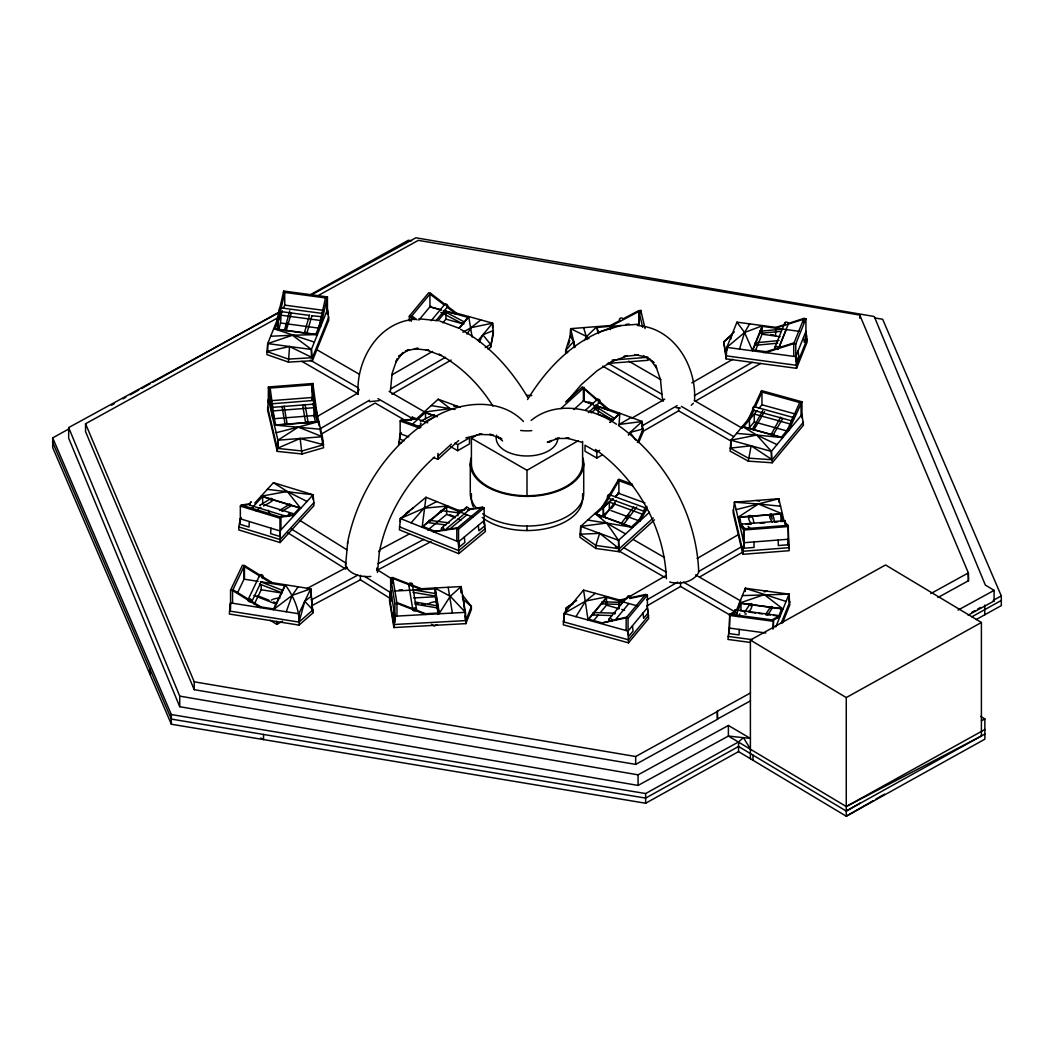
<?xml version="1.0" encoding="UTF-8"?>
<svg xmlns="http://www.w3.org/2000/svg" width="1054" height="1054" viewBox="0 0 1054 1054"><rect width="100%" height="100%" fill="white"/><g stroke="black" fill="none" stroke-linecap="round" stroke-linejoin="round"><path stroke-width="1.5" d="M750.395 758.722L750.395 640.068L885.544 564.97L981.406 622.479L981.406 735.969L846.257 806.534L728.393 736.061L638.065 785.428L179.733 706.707L68.668 438.174L68.668 427.581L280.483 311.813M750.395 749.025L743.465 737.681L738.551 741.924L738.551 751.607L846.257 816.218L984.871 739.183L984.871 718.907L980.642 716.377M694.52 400.797C696.826 366.449 674.323 327.913 637.314 325.502M263.5 505.973C264.567 505.209 277.215 499.846 271.062 498.41L259.627 505.433L260.457 505.34M277.913 448.069L277.913 440.203L268.427 399.69L268.362 402.839L268.427 386.976L312.867 383.511L317.017 413.893L315.541 414.011L313.091 403.524M739.223 629.422L739.065 634.93L729.144 633.586L729.763 614.205L734.994 611.412M760.435 332.484L760.092 333.301L759.96 331.246L782.187 329.151M735.284 610.991L735.178 609.805L734.585 613.415M776.706 618.316L777.338 615.444L777.338 618.066M433.075 415.777L434.327 414.736L435.104 416.541L426 421.244M249.337 521.559L249.021 527.04L240.009 524.286L240.338 518.805L241.3 517.751M270.957 528.173L270.628 533.64L279.639 536.394L279.969 530.926L313.104 494.8L273.46 482.679L254.791 503.048L256.096 503.456M566.565 350.587L565.655 353.433L565.655 350.402L570.174 336.147L570.675 328.65L610.226 325.567L620.226 320.337M638.684 442.482L643.124 431.956L642.163 421.495L619.08 424.459L619.831 413.273L609.699 422.456M785.19 324.395L775.836 327.386L736.957 322.168L726.799 347.385L726.153 358.874L796.547 368.32L807.127 342.063L805.928 331.417L795.77 356.647L796.547 368.32M315.607 407.898L322.353 436.725L323.552 447.766L301.971 453.984L277.268 451.375L277.913 440.203L298.335 427.068L318.809 421.574L274.356 425.052L320.614 429.268M288.427 362.115L266.939 354.618L266.939 351.588L289.56 346.516L288.427 362.115L312.432 360.731L328.808 320.073L327.438 309.639L311.404 349.454L311.404 357.319M370.824 576.459C361.68 577.249 349.546 574.72 345.554 565.497L345.752 563.376M347.583 543.574L347.741 541.73C357.754 492.771 387.108 447.568 429.176 420.243L430.981 419.136C457.989 401.745 499.306 396.383 523.456 421.495M435.618 595.128L435.789 596.142L436.158 593.718L413.445 589.871M345.554 565.497L347.741 541.73M377.464 572.441L379.506 550.254L379.335 552.098C386.66 515.432 406.673 481.823 434.538 457.014M742.517 527.487L742.135 523.983L742.372 527.54M785.507 524.128L785.164 520.61L742.24 524.075M278.533 316.727L267.716 343.591L266.939 351.588L288.427 359.098L312.432 357.701L328.808 317.056M289.784 310.746L284.396 330.469M286.174 330.692L284.33 329.797M358.096 394.539C355.791 360.204 378.294 321.654 415.302 319.257M390.362 391.337L392.141 373.274L397.16 358.808L395.948 361.957L403.01 352.339M309.573 314.909L304.461 332.629L305.12 333.591M306.569 333.657L306.187 332.379L304.461 332.629M604.548 504.8L580.714 526.394L579.911 537.276L595.853 548.462L619.304 551.756L654.494 519.859M750.237 416.923L730.923 440.203L730.106 451.138L748.274 461.138L772.226 462.785L803.464 425.157L801.962 414.525L771.37 451.389L771.37 459.267M627.196 598.395L619.554 600.029L583.56 590.069L564.18 613.415L563.323 624.811L628.5 642.848L648.684 618.527L647.419 607.723L647.419 595.023L645.535 594.496L630.252 597.75M462.943 323.921L464.05 321.733L462.943 323.921L440.822 312.366M751.423 523.93C743.913 514.247 753.228 511.414 753.794 523.153M751.067 516.038L750.975 516.921M277.268 451.375L267.584 410.019L268.427 399.69M458.753 553.653L458.53 541.848L484.129 520.584L485.407 531.506L458.753 553.653L399.4 529.833L400.388 518.528L425.987 497.264L458.753 510.413L465.064 509.556M229.877 607.921L230.549 602.914L298.822 613.757L310.719 588.791L269.152 582.19M462.442 595.023L471.362 606.445L471.362 609.476L465.855 623.625L393.893 627.552L394.894 616.195L390.678 590.411L389.98 595.563L390.942 601.426L391.627 596.274M393.932 610.332L393.234 615.483L394.196 621.346L394.894 616.195L465.381 612.348L465.855 623.625M744.914 591.268L745.336 588.264L789.024 594.14L789.802 604.891L782.516 622.954M322.155 315.554L322.155 313.407L279.824 307.715L279.402 308.756L279.402 311.378L308.651 315.304M253.948 595.457L276.043 604.074L276.635 602.743M260.338 581.689L282.446 590.306L281.537 592.598L259.429 583.982M282.446 590.306L282.235 591.017M299.02 625.114C300.126 610.477 293.592 596.38 285.186 584.733L273.289 609.699L292.169 595.378L310.719 588.791L312.867 613.02L299.02 625.114L229.337 614.034L230.549 602.914M785.138 522.507L788.036 525.34L789.156 550.702L742.872 554.312L733.189 512.955L734.388 502.205L778.827 498.74L784.176 521.572M393.893 627.552L389.493 600.701L390.678 590.411M750.316 642.439L727.932 639.435L729.302 628.079L765.889 632.993M238.81 526.921L240.338 518.805L279.969 530.926L280.087 542.56L238.81 529.938L238.81 526.921L280.087 539.529L313.908 502.653L313.104 494.8L267.36 489.346M425.987 497.264L422.127 527.25L428.306 522.125L429.149 520.294L449.215 522.903M735.178 611.939L734.994 612.796M398.596 444.762L400.151 433.708L401.271 432.693M487.91 348.993L490.571 347.372L493.417 333.538L492.561 323.143L456.566 313.183L430.585 293.289L428.701 292.775L409.321 316.121L409.321 320.89M564.272 617.183L563.323 621.794L628.5 639.818L648.684 615.496M564.904 614.1L566.169 607.96L576.63 600.516M749.895 604.877C754.084 599.555 751.502 611.9 748.142 611.399M772.516 607.618L767.589 615.207M593.863 614.047L592.954 614.838L593.138 612.558L615.352 613.151M614.732 614.1L615.035 613.336M327.438 314.355L327.438 296.925L283.75 291.062L276.754 321.141L278.203 321.338C276.807 340.613 282.077 319.652 280.693 315.146L321.391 320.6M325.528 297.9L319.006 326.806L320.442 327.003L327.438 296.925M803.464 422.127L772.226 459.768L748.274 458.121L730.106 448.108L751.146 445.802L748.274 461.138M287.096 424.222L286.121 423.471L285.081 424.393L282.05 406.396M305.95 423.141C304.408 421.231 309.85 421.521 307.439 423.141M279.824 310.337L279.402 311.378M271.392 403.84L314.303 400.388L314.685 403.287L314.553 404.064L271.576 407.424L271.273 403.761L271.326 406.357M730.659 339.296L731.884 334.777L723.742 341.983L726.153 358.874M229.337 611.004L299.02 622.084L304.764 601.281L311.417 596.09M437.739 606.603L438.095 605.945L437.779 608L414.999 604.153M285.252 330.245L287.386 322.867M286.253 330.548L291.365 312.827M306.846 333.341L311.958 315.62M739.513 349.085L744.598 332.511L749.671 323.868M653.282 517.936L619.304 548.739L595.853 545.445L579.911 534.246L599.634 533.35L595.853 545.445L595.853 548.462M568.369 344.882L569.727 340.6M286.24 611.768L292.169 595.378L298.137 586.801M604.087 516.552L605.786 517.791L604.087 516.552L616.287 500.439M633.797 506.816L621.596 522.929L622.506 524.365M623.467 524.523L622.967 523.153L621.596 522.929M389.493 597.671L393.893 624.521L465.855 620.595L471.362 606.445L463.273 599.449L462.363 596.604M602.769 603.349L601.953 603.599L602.216 601.834L622.822 602.401M282.419 310.851L274.962 329.098L315.765 334.566L320.772 322.129M283.434 308.071L284.725 305.133L284.725 292.419L278.203 321.338L278.098 329.191M798.919 331.285L762.068 326.345L752.582 349.902L767.246 351.865M755.336 344.065L752.596 350.85L744.598 332.511L736.957 322.168M755.613 343.367L762.753 325.62L744.598 332.511L726.799 347.385L726.799 350.534M755.547 350.415L762.068 334.21L762.068 326.345M775.533 336.028L775.836 327.386M774.914 347.346L784.743 322.959M778.55 348.742L786.231 329.652M805.928 337.715L805.928 318.703L803.899 318.44L793.741 343.657L793.741 356.371M795.77 359.796L795.77 343.933L805.928 318.703M807.127 339.032L796.547 365.303L726.153 355.844L723.742 341.983L734.361 331.839M729.302 632.808L729.763 614.205L773.452 620.068L779.986 616.577L778.537 616.379L772.015 619.871M736.298 610.714L745.336 588.264L786.06 601.465M735.955 615.325L737.141 612.387M735.969 615.589L740.975 603.151L781.778 608.632L778.642 616.406M738.722 616.603L739.855 613.81M772.99 629.185L773.452 620.068L773.452 628.013M775.823 626.893L789.024 594.14L742.372 595.602M781.304 622.94L789.802 601.86M358.07 391.917L359.151 389.269M637.42 442.456L643.124 428.925L630.108 432.417L628.382 435.157M801.962 417.674L801.962 401.811L761.515 390.626L748.169 419.426L749.499 419.795L754.084 409.584M755.402 406.66L761.95 392.075L761.95 404.789L758.735 408.517M801.962 401.811L788.616 430.612L787.272 430.243L799.722 402.523M762.846 410.533L752.279 429.492M753.623 430.085L753.623 429.07L752.161 428.807M764.558 411.613L753.926 429.927M780.632 417.147L771.027 434.735M230.549 609.212L230.549 590.2L242.46 565.234L244.462 565.55L272.235 582.678L271.84 583.508L262.117 577.513M237.809 592.229L244.462 578.264L244.462 565.55L232.565 590.517L232.565 603.231M248.085 599.634L259.6 575.497M251.498 602.229L260.496 583.336M254.264 604.285L261.194 589.753L261.194 585.023M232.947 589.7L260.733 606.827L260.338 607.644L232.565 590.517L230.549 590.2M479.425 341.97L482.864 334.816L493.417 330.521L490.571 347.372M613.797 419.057L614.008 418.109L593.389 405.065M404.71 516.091L406.04 513.417L413.181 507.896M321.852 316.727L311.905 315.739M572.362 604.614L573.877 601.742M772.516 607.618C771.278 604.232 769.222 609.713 772.332 608.092M584.311 340.613L586.604 336.503L596.92 326.608L598.501 333.38L598.211 332.392L620.911 325.502M632.374 484.221L618.764 479.201L602.163 506.961L603.415 507.422L612.914 498.805M646.892 506.342L638.737 520.412L639.989 520.874L647.327 508.212M753.043 429.373L755.481 425.17M782.727 418.491L772.977 435.262L772.358 434.05L770.882 433.932M429.597 522.178L428.306 522.125M467.054 334.158L471.072 327.662L480.795 319.889M575.945 616.669L585.668 601.03L595.326 593.323M527.553 399.558C547.131 367.411 575.8 338.084 612.809 327.346M744.532 612.308L750.079 604.008M765.889 613.981L770.632 606.867M611.504 508.502L615.259 503.535M626.353 518.713L629.172 514.998M623.599 524.405L636.735 507.053M430.585 293.289L411.205 316.648L411.205 321.404M418.86 320.126L430.585 306.003M431.165 320.719L444.696 304.408M436.145 320.535L447.594 306.727M437.911 320.943L445.934 311.273L468.332 317.465L459.281 328.374M442.93 322.761L445.934 319.138L445.934 311.273M443.694 310.574L455.921 313.96L456.566 313.183M458.938 328.268L468.674 316.543L472.126 337.082M478.015 340.666L492.561 323.143L492.561 327.873M757.141 410.586L743.426 426.962L781.212 437.41L790.013 426.791M637.604 605.971L606.498 597.289L588.409 619.106L602.928 623.125M593.283 613.744L588.066 620.029L583.56 590.069M593.81 613.099L602.321 602.835M749.407 427.634L754.269 421.929L754.269 414.051L790.368 424.037M593.428 620.911L598.461 614.851M600.464 612.427L606.498 605.154L606.498 597.289M619.554 600.029L618.922 608.672L606.498 605.154M609.146 618.935L627.881 596.366M618.922 608.672L618.962 600.74L625.035 599.502M614.811 620.463L628.856 603.547M645.535 594.496L626.155 617.855L600.174 623.375L626.801 617.077M628.039 634.231L628.039 618.369L647.419 595.023M787.272 430.243L790.395 426.488M566.933 401.35L581.479 384.46L597.262 370.613L613.56 360.468M411.1 522.824L423.932 508.226L436.699 501.559M570.174 336.147L573.679 341.483L565.655 350.402L567.619 352.668M240.338 521.954L240.338 506.104L241.3 505.037L250.285 503.707M254.027 505.709L250.905 509.108L262.657 496.434L299.679 507.751L293.21 514.8L279.639 516.75M256.32 511.216L259.495 507.751M279.969 534.075L279.969 518.212L280.944 517.158L294.422 515.169L293.117 514.774M280.087 542.56L313.908 505.683L313.908 502.653M752.095 605.47L751.001 605.892M322.155 313.407L321.654 317.043M691.24 405.289L693.387 403.221M400.151 436.857L400.151 420.994L401.271 419.979L417.99 419.123M416.752 418.662L438.187 399.229L460.018 407.252M412.048 424.525L425.513 412.43L437.291 416.765M418.24 426.896L420.665 424.696M433.378 457.555L437.99 459.254L437.99 456.224L451.349 444.129M437.99 459.254L458.622 440.559M565.576 402.101L582.44 386.818L608.501 409.11L607.697 409.835L595.55 405.368M560.899 408.583L584.206 387.464L584.206 400.177L573.89 409.519M585.602 410.085L597.249 399.532M588.316 412.601L599.963 402.035M591.268 412.891L598.356 406.462L598.356 414.341L613.309 419.835M610.292 422.325L619.291 414.169L595.352 405.368M605.457 407.99L642.163 421.495L630.108 432.417L635.588 439.953M612.848 498.753L595.892 514.115L631.227 527.105L639.791 519.345M615.233 496.592L618.803 493.351M615.312 496.645L618.896 493.391L618.896 480.677L603.415 507.422L603.415 515.287L603.323 507.382M601.202 517.171L609.331 509.925L609.331 502.06L643.032 514.457M615.523 547.066L618.553 548.172L618.553 540.307L649.514 512.244M465.381 620.213L465.381 612.348L461.165 586.564L450.282 596.261L439.017 613.784L437.897 606.972M299.02 622.084L312.867 609.989L304.764 601.281M531.137 420.454C555.55 400.256 592.19 407.687 616.471 424.209M549.424 442.403L551.69 440.44M271.062 498.41L270.628 499.109L261.076 496.197L287.228 491.48L306.991 501.454M289.679 504.234C288.322 507.778 293.486 504.537 289.679 504.234L279.508 510.479M472.798 517.092L446.632 506.513L422.72 526.368L435.948 531.677M429.768 521.243L447.726 505.986L423.932 508.226L400.388 518.528L400.388 521.677M427.753 530.057L446.632 514.378L446.632 506.513M457.91 515.841L457.91 511.111L458.753 510.413M441.771 527.83L466.514 507.264M446.395 528.779L468.674 510.268M449.386 529.345L466.962 514.747M484.129 523.733L484.129 507.883L482.416 507.198L456.817 528.462L433.168 531.677L457.66 527.751M458.53 544.997L458.53 529.148L484.129 507.883M485.407 528.476L458.753 550.623L399.4 526.802M401.6 354.091L398.544 356.41L408.939 349.559L405.382 351.048L417.977 348.268L414.393 348.755L428.741 350.231L425.632 349.717L441.244 355.541L439.057 354.223C461.244 366.291 479.636 384.684 492.916 406.067M779.011 340.574L755.204 342.827L754.901 343.828L755.454 345.29L777.681 343.196M755.454 345.29L755.731 343.973M760.184 333.327L780.816 331.378M281.905 511.467L290.799 505.999M485.235 347.57L490.571 344.355L482.864 334.816M572.836 603.916L566.169 607.96L566.169 610.977M619.08 424.459L631.162 417.45M316.319 417.028L358.347 392.76M391.693 375.013L432.575 351.404M320.113 428.754L369.493 400.243M390.533 389.005L445.526 357.253M321.523 433.984L375.132 403.036L405.026 420.296M391.943 394.236L451.165 360.046M454.854 443.009L457.699 444.656L469.491 437.845L469.491 443.892L457.699 450.704L450.585 446.593M582.598 441.389L582.598 463.641A55.599 32.107 0 0 1 527 495.736A55.599 32.107 0 0 1 471.401 463.641L471.401 438.214L477.106 434.92M471.401 438.214L527 470.308L578.33 440.677M691.832 382.918L732.767 359.282M632.005 418.069L664.745 399.163M602.453 454.801L596.814 458.055L585.023 451.244L585.023 445.196L596.814 452.008L599.634 450.374M641.939 425.948L677.195 405.606M694.362 395.685L752.174 362.312M641.939 432.008L678.605 410.836L730.765 440.954M695.772 400.928L760.632 363.472M564.18 621.293L564.18 613.415L585.668 601.03L607.447 596.669L602.783 602.295L602.348 601.794M622.492 600.648L666.207 575.418M697.129 558.475L738.037 534.852M646.721 599.976L677.735 582.072M698.394 571.663L741.832 546.578M646.721 606.037L680.555 586.498L729.908 614.996M699.79 576.907L743.228 551.835M52.7 442.443L171.341 719.091L645.641 798.102L738.551 746.469L846.257 811.066L860.367 802.924M873.186 800.671L846.257 816.218L846.257 697.577L750.395 640.068M876.019 799.037L884.53 794.123M462.904 332.247L471.072 327.662L492.561 323.143M746.351 613.981L744.875 613.955M738.551 751.607L645.641 803.24L171.341 724.23L52.7 447.581L52.7 437.897L68.47 429.136M111.5 405.223L114.372 403.629M122.975 398.847L125.834 397.253M130.143 394.868L138.746 390.085M141.618 388.491L150.221 383.709M153.093 382.115L279.297 311.984M309.402 295.239L408.359 240.259L411.613 240.799M52.7 437.897L171.341 714.546L645.641 793.557L738.551 741.924M971.841 612.282L974.713 610.688M977.572 609.093L980.444 607.499M874.543 317.913L882.659 319.257L1001.3 595.918L993.184 600.424L994.093 600.978L968.139 615.167M971.828 616.827L1001.3 600.451M976.136 619.581L1001.3 605.602L1001.3 595.918M846.257 697.577L981.406 622.479M981.406 720.844L984.871 718.907M846.257 806.534L984.871 729.5M846.257 811.066L984.871 734.045M750.514 692.939L717.352 711.213L717.603 719.236L635.681 764.387L194.226 689.685L85.545 431.613L85.545 423.748L277.044 318.216M317.149 296.121L418.319 240.365L859.774 315.067L968.455 573.139L968.455 581.004L968.204 572.981L930.722 593.639M85.545 423.748L194.226 681.819L635.681 756.522L717.603 711.371M717.352 711.213L717.352 719.078L750.514 700.818M937.928 597.539L968.204 580.859M310.746 295.278L415.935 237.782L874.267 316.516L985.332 585.049L994.093 590.385L994.093 600.978M68.668 427.581L179.733 696.114L638.065 774.835L728.393 725.468L750.395 738.432L728.393 736.061L728.393 725.468M958.046 610.095L994.093 590.385M306.74 588.646L347.082 567.157M380.678 549.266L409.492 533.917M378.162 563.706L423.932 539.319M311.391 599.858L357.53 575.286M376.739 570.517L431.086 541.572M270.219 620.253L276.78 624.35L282.551 621.28M311.391 605.918L360.415 579.792L391.1 598.988M437.107 624.561L434.327 626.036L431.534 624.297M731.212 614.403L735.125 612.308M623.072 318.835L638.777 310.627L640.832 310.456L645.074 328.571M420.388 421.244L433.523 414.789M614.008 418.109L612.914 420.151M406.04 513.417L408.899 512.165M267.584 407.002L277.268 448.358L300.14 438.464L323.552 444.748L322.063 438.385M272.393 500.505L270.838 500.018M260.957 507.527L259.851 507.488M753.057 410.046L752.569 408.412L753.663 406.541L792.937 417.397L793.069 419.07L791.976 420.941L752.688 410.085M550.873 440.809L547.303 442.311L559.173 438.003M314.303 400.388L314.197 401.6M785.164 520.61L785.164 523.232M611.373 361.786L626.985 355.975L623.876 356.476L638.223 355L635.839 354.684M267.716 351.456L267.716 343.591L292.459 335.238L317.399 334.566L273.711 328.69L314.369 342.115M788.313 323.407L803.899 318.44M775.507 328.216L803.57 319.27L803.57 322.445M794.084 342.827L766.021 351.772L765.678 352.603L793.741 343.657L795.77 343.933M323.552 444.748L301.971 450.967L277.268 448.358M379.176 400.678L369.453 401.64M779.09 501.77L778.827 498.74L736.127 509.662M276.161 432.733L298.335 427.068L322.353 436.725L322.353 444.604M465.881 437.884L481.836 433.984L478.7 434.432L493.088 434.854L489.543 434.288L501.875 438.859L498.437 437.278M629.62 598.527L644.903 595.273M730.923 448.069L730.923 440.203L756.732 435.052L782.806 437.608L742.359 426.422L756.732 435.052L777.009 444.604M764.124 591.808L767.18 591.202M459.61 512.969L441.073 510.558L440.361 512.099M242.618 505.433L250.101 504.339M468.226 509.122L482.416 507.198M457.91 511.111L464.221 510.255M467.37 509.833L481.573 507.896M580.714 534.259L580.714 526.394L606.603 523.048L632.782 527.408L594.943 513.496L606.603 523.048L625.562 533.956M402.523 420.441L411.811 419.65M626.089 324.329L629.264 324.079M610.226 325.567L610.424 326.411L638.974 311.47L638.974 324.184L596.722 327.412L598.119 333.407M612.255 360.073L648.065 357.28L648.065 360.31L607.367 363.485M271.761 400.639L313.157 397.411M272.551 414.09L272.551 410.941L313.96 407.714L313.96 415.579L315.436 421.903M270.167 388.056L274.027 417.252L272.564 417.358L268.427 386.976M274.145 418.688L313.96 415.579M277.913 440.203L322.353 436.725M739.46 521.73L739.46 517.013L780.961 513.772L782.819 521.677M748.643 516.513L737.932 517.356L758.406 503.996L780.579 506.197M751.12 516.328L782.384 513.878L758.406 503.996L734.388 502.205L743.874 542.718L743.966 548.225L754.071 547.434L753.966 541.927M745.837 524.378L750.632 524.009M760.211 523.258L765.006 522.889M774.585 522.138L777.773 521.888M745.059 528.7L741.199 524.918L739.724 525.037L743.874 530.004L788.313 526.526L788.313 545.537M390.678 593.56L390.678 577.697L392.747 577.579L421.429 588.725L421.56 589.581L392.878 578.435L392.878 583.205M399.11 589.95L402.299 589.779M418.24 588.909L461.165 586.564L461.402 592.308M394.473 591.057L435.328 588.896L439.268 612.967L425.513 613.718M413.695 597.947L435.328 596.762L438.227 614.416M390.678 577.697L394.894 603.481L396.963 603.362L425.645 614.508L425.5 613.665L396.818 602.506M270.68 336.252L292.459 335.238L311.404 349.454L312.432 360.731M453.826 406.251L457.107 406.185M555.524 438.504L569.371 438.411L566.143 437.884L581.492 442.153M765.757 614.798L766.521 615.009M602.308 603.889L621.214 604.443M593.257 614.983L612.163 615.549M749.921 517.58L748.696 516.803M736.562 433.405L756.732 435.052L771.37 451.389L772.226 462.785M676.181 407.648L680.423 408.069M418.886 318.769L436.699 320.6M428.886 522.758L445.868 524.971M770.645 334.553L773.847 334.988M762.068 334.21L780.105 336.7M726.799 347.385L795.77 356.647L796.442 361.851L798.761 356.107L798.076 350.903M283.289 292.235L326.977 298.098L326.977 310.811M284.62 305.12L323.789 310.377M280.693 323.011L318.137 328.031M267.716 343.591L311.404 349.454M749.868 604.574L739.341 603.165L764.269 594.614L783.017 609.028L752.306 604.904M735.178 609.805L777.338 615.444M742.609 611.241L745.876 611.676M749.13 612.111L755.665 612.993M758.92 613.428L762.187 613.863M767.088 614.522L770.355 614.969M773.61 615.404L780.144 616.274M729.302 615.378L772.99 621.241M727.932 636.405L752.306 639.673M587.724 520.044L606.603 523.048L618.553 540.307L619.304 551.756M244.041 579.147L258.072 581.386M261.036 581.795L285.133 585.681L274.027 609.001L257.611 606.393M261.194 589.753L281.945 593.046M257.69 606.34L260.733 606.827M431.178 405.579L454.999 409.466M412.997 592.308L435.71 596.156M415.368 602.097L438.095 605.945M415.184 603.125L418.425 603.678M421.679 604.232L424.92 604.772M759.96 331.246L760.408 332.208M634.64 354.526L647.235 357.306M421.099 423.524L420.322 423.102M792.937 417.397L791.804 420.902M756.601 500.466L759.657 501.243M760.619 391.706L801.066 402.905L801.066 415.605M440.638 309.731L429.94 306.78L429.94 294.066L444.235 305.001M429.887 306.833L441.56 310.06M761.858 404.762L794.914 413.906M445.934 319.138L463.852 324.092M409.321 316.121L415.092 319.625M754.269 421.929L787.233 431.046M730.923 440.203L771.37 451.389M621.755 609.449L624.6 610.24M628.039 618.369L626.155 617.855L626.155 630.569M564.18 613.415L628.039 631.082L647.419 607.723L648.039 613.02L643.638 618.329L643.006 613.033M669.685 581.966C679.619 584.97 693.44 582.151 698.67 572.506L698.644 570.385C696.101 513.245 664.771 458.398 618.369 425.355M272.841 499.794L300.706 508.318L287.228 491.48L273.46 482.679M264.198 504.774L295.054 514.194M249.996 505.261L286.793 516.513M241.3 505.037L280.944 517.158L280.944 529.872M240.338 506.104L279.969 518.212M588.751 401.851L593.31 403.524M592.519 404.249L583.402 400.889L583.402 388.188L596.762 400.085M583.349 400.955L592.348 404.262M617.644 480.216L632.716 485.762M434.143 415.869L423.958 412.127L450.137 408.623L438.187 399.229M412.47 417.213L427.713 422.825M617.644 492.929L644.943 502.969M609.107 494.55L645.68 508.002M401.271 419.979L420.954 427.226M412.167 424.525L419.835 427.344M400.151 420.994L419.821 428.227M607.697 497.975L644.271 511.427M610.872 510.492L639.976 521.19M408.754 436.87L400.151 433.708L399.769 439.162L404.077 440.743M398.596 441.745L401.627 442.851M580.714 526.394L618.553 540.307M439.808 321.101L458.437 328.031M257.281 595.642L269.06 600.24M273.487 601.966L276.425 603.112M449.834 514.708L454.314 516.5M446.632 514.378L455.144 517.791M457.91 518.99L460.927 520.189M458.53 529.148L456.817 528.462L456.817 541.163M400.388 518.528L458.53 541.848L459.096 547.197L464.919 542.362L464.34 537.026M289.56 346.516L312.432 357.701M570.675 336.516L570.675 328.65L586.604 336.503L588.936 338.756M443.378 310.904L464.076 321.813M628.685 361.14L660.911 379.743M694.362 400.573L742.306 428.253M608.342 363.314L661.952 394.262M681.424 406.409L733.584 436.54M602.704 366.107L663.361 401.126M316.964 349.783L359.256 374.196M389.124 391.442L425.776 412.615M695.6 574.904L740.778 600.991M633.204 539.49L664.521 557.566M377.978 398.636L412.14 418.359M310.311 360.165L358.32 387.885M301.839 361.338L358.32 393.932M623.902 547.737L666.207 572.151M683.374 582.072L735.547 612.19M618.263 550.531L664.797 577.394M260.799 738.024L263.526 739.592L263.526 734.44M259.35 575.8L244.067 566.38L244.067 579.094M460.611 329.349C489.319 344.632 511.282 369.756 527.751 397.384M300.034 520.505L346.819 549.766M376.581 569.344L391.732 578.817M290.799 528.607L345.831 563.047M364.605 576.367L391.1 592.941M288.045 532.942L345.831 569.094M594.1 406.989L596.854 408.728M593.428 408.043L612.677 420.203M643.678 355.817L654.073 362.655L651.016 360.336M751.146 445.802L772.226 459.768M446.83 306.991L455.921 313.96M411.837 315.871L417.041 319.849M595.431 449.439C636.774 478.832 664.442 527.83 666.405 578.712M599.634 533.35L619.304 548.739M497.857 436.896L502.56 440.941M599.199 402.259L607.697 409.835M784.637 523.574L786.574 525.459M465.381 612.348L450.282 596.261L434.801 588L437.805 606.366M753.821 406.58L754.058 407.371M649.607 358.597L656.655 368.202L655.456 365.053L660.476 379.532L662.255 397.582L663.335 400.23M774.374 521.598C773.478 510.176 765.296 512.6 772.371 522.244M769.644 515.129L770.935 515.722L771.633 514.471M376.752 568.053L377.648 570.333M770.645 514.8L772.279 519.069M440.374 512.099L441.191 512.521L441.573 511.111M583.6 327.636L587.144 339.559M598.488 333.486L598.198 332.379M448.174 587.276L452.39 613.046M788.313 526.526L788.036 525.34L743.584 528.805L743.584 541.519M788.036 542.902L789.156 547.672L742.872 551.282L733.189 509.925M739.46 517.013L741.331 524.997M642.716 327.451L638.777 310.627L638.974 324.184M570.675 328.65L575.01 347.188M317.965 420.889L319.085 425.658M319.823 428.833L321.325 435.197M312.379 400.52L311.681 384.815L315.541 414.011M311.576 397.529L312.248 400.441M312.933 403.353L317.28 421.916L275.779 425.157L272.551 410.941M305.054 404.393L308.097 422.404M302.617 404.802L305.647 422.812M284.106 406.027L287.136 424.051M412.338 584.035L416.488 609.344A1.858 1.502 -9.3 0 1 413.721 610.806A1.858 1.502 -9.3 0 1 413.721 608.184A1.858 1.502 -9.3 0 1 416.488 609.344M408.715 584.614L412.799 609.555M392.747 577.579L396.963 603.362L396.963 616.076M300.14 438.464L301.971 453.984M805.928 331.417L806.6 336.621L804.294 342.352L803.622 337.148M573.679 341.483L574.47 347.596M463.273 599.449L464.854 612.466M465.262 615.72L465.855 620.595M632.44 625.773L633.072 631.056L628.658 636.366L628.039 631.082L628.5 642.848M484.129 520.584L484.695 525.933L478.872 530.768L478.305 525.419M311.417 599.107L312.867 613.02M801.962 414.525L802.16 417.7M327.438 309.639L327.596 314.355M778.208 540.03L778.3 545.537L788.405 544.76L788.313 539.24L743.874 542.718L742.872 554.312M437.99 453.365L437.99 456.224M984.739 605.115L984.739 614.798M859.774 315.067L859.774 318.216M789.024 594.14L789.024 602.005M780.961 513.772L780.961 521.638M778.827 498.74L778.827 501.875M752.951 755.099L752.951 760.25M749.407 419.769L749.499 427.661M745.336 588.264L745.336 591.413M743.874 530.004L743.874 547.434M740.975 603.151L740.975 611.017M680.555 581.953L680.555 586.498M678.605 407.819L678.605 410.836M645.641 793.557L645.641 803.24M642.163 421.495L642.163 429.36M640.832 310.456L640.832 313.644M638.065 774.835L638.065 785.428M635.681 756.522L635.681 764.387M610.411 326.345L610.424 329.559M596.814 452.008L596.814 458.055M583.718 463.641L583.718 493.298A56.718 32.74 0 0 1 545.735 524.207A56.718 32.74 0 0 1 482.666 513.72M582.598 493.694L582.598 498.437A55.599 32.107 0 0 1 544.378 528.937A55.599 32.107 0 0 1 482.258 517.501M527 470.308L527 495.736M527 525.801L527 530.544M471.401 493.694L471.401 498.437A55.599 32.107 0 0 0 473.286 506.75M470.282 463.641L470.282 493.298A56.718 32.74 0 0 0 476.698 508.423M461.165 586.564L461.165 592.862M457.976 511.058L457.976 514.207M457.699 444.656L457.699 450.704M435.328 588.896L435.328 596.762M425.513 412.43L425.513 418.728M394.894 603.481L394.894 622.479M360.415 575.26L360.415 579.792M313.157 387.872L313.157 384.697L268.704 388.162L268.704 400.876M313.104 494.8L313.104 499.53M312.867 383.511L312.867 388.28M310.719 588.791L310.719 596.669M298.822 613.757L298.822 621.636M283.75 291.062L283.75 294.237M276.78 621.333L276.78 624.35M274.027 417.252L274.027 420.401M273.921 417.252L273.921 420.401M262.657 496.434L262.657 504.299M194.226 681.819L194.226 689.685M179.733 696.114L179.733 706.707M171.341 714.546L171.341 724.23M149.76 668.763L149.76 673.914M582.849 457.937A56.718 32.74 0 0 1 527 496.381A56.718 32.74 0 0 1 471.151 457.937M557.764 438.214A30.764 17.76 0 0 1 524.312 455.908A30.764 17.76 0 0 1 496.697 435.118M531.822 430.638A30.764 17.76 0 0 1 520.597 430.467M527 395.329A30.764 17.76 0 0 1 531.822 395.553M749.776 527.87A12.226 7.062 0 0 1 748.156 526.275M610.161 621.438A1.858 1.37 39.7 0 1 609.028 619.146A1.858 1.37 39.7 0 1 611.307 618.922A1.858 1.37 39.7 0 1 612.045 621.254M627.657 597.051A1.858 1.37 39.7 0 1 629.33 595.997A1.858 1.37 39.7 0 1 631.003 597.974M608.145 497.962A1.858 0.817 -69.8 0 1 607.605 496.052A1.858 0.817 -69.8 0 1 609.265 494.721M645.47 510.571A1.858 0.817 -69.8 0 1 643.994 510.874A1.858 0.817 -69.8 0 1 645.153 508.068A1.858 0.817 -69.8 0 1 645.838 509.688M249.864 505.103A1.858 0.711 -73 0 1 250.285 502.481A1.858 0.711 -73 0 1 251.445 502.218M271.326 600.108A12.226 7.062 0 0 1 279.969 598.053M288.071 516.183A1.858 0.711 -73 0 1 289.376 513.456A1.858 0.711 -73 0 1 289.376 516.078M427.937 604.179A12.226 7.062 0 0 1 436.185 601.623M270.246 513.746A12.226 7.062 0 0 1 268.348 510.255M259.771 576.67A1.858 1.462 25.5 0 1 260.562 574.667A1.858 1.462 25.5 0 1 262.999 575.919A1.858 1.462 25.5 0 1 261.787 577.697M409.637 585.879A1.858 1.502 -9.3 0 1 409.15 583.626A1.858 1.502 -9.3 0 1 411.969 583.468A1.858 1.502 -9.3 0 1 411.482 585.774M466.118 508.568A1.858 1.238 50.3 0 1 467.792 507.356A1.858 1.238 50.3 0 1 468.911 510.057M442.443 530.636A1.858 1.238 50.3 0 1 441.415 528.238A1.858 1.238 50.3 0 1 443.484 528.212A1.858 1.238 50.3 0 1 444.156 530.623M444.472 305.107A1.858 1.37 39.7 0 1 446.975 304.487A1.858 1.37 39.7 0 1 446.975 307.109M410.902 420.467A1.858 0.817 -69.8 0 1 411.508 417.7A1.858 0.817 -69.8 0 1 412.76 418.016M777.562 349.401A1.858 1.476 21.9 0 0 778.405 348.597L788.234 324.21A1.858 1.476 21.9 0 0 786.244 322.05A1.858 1.476 21.9 0 0 784.927 324.131M776.192 349.375A1.858 1.476 21.9 0 1 774.888 347.464A1.858 1.476 21.9 0 1 776.824 346.489A1.858 1.476 21.9 0 1 778.471 348.215M765.955 351.509A12.226 7.062 0 0 1 763.504 352.682M597.104 400.625A1.858 1.278 47.8 0 1 598.474 399.229A1.858 1.278 47.8 0 1 600.161 401.495A1.858 1.278 47.8 0 1 598.198 402.101M620.279 320.851A1.858 1.502 -13.2 0 1 620.279 318.242A1.858 1.502 -13.2 0 1 623.033 319.336M248.27 600.82A1.858 1.462 25.5 0 0 251.366 601.307A1.858 1.462 25.5 0 0 249.811 598.791A1.858 1.462 25.5 0 0 248.27 600.82"/></g></svg>
